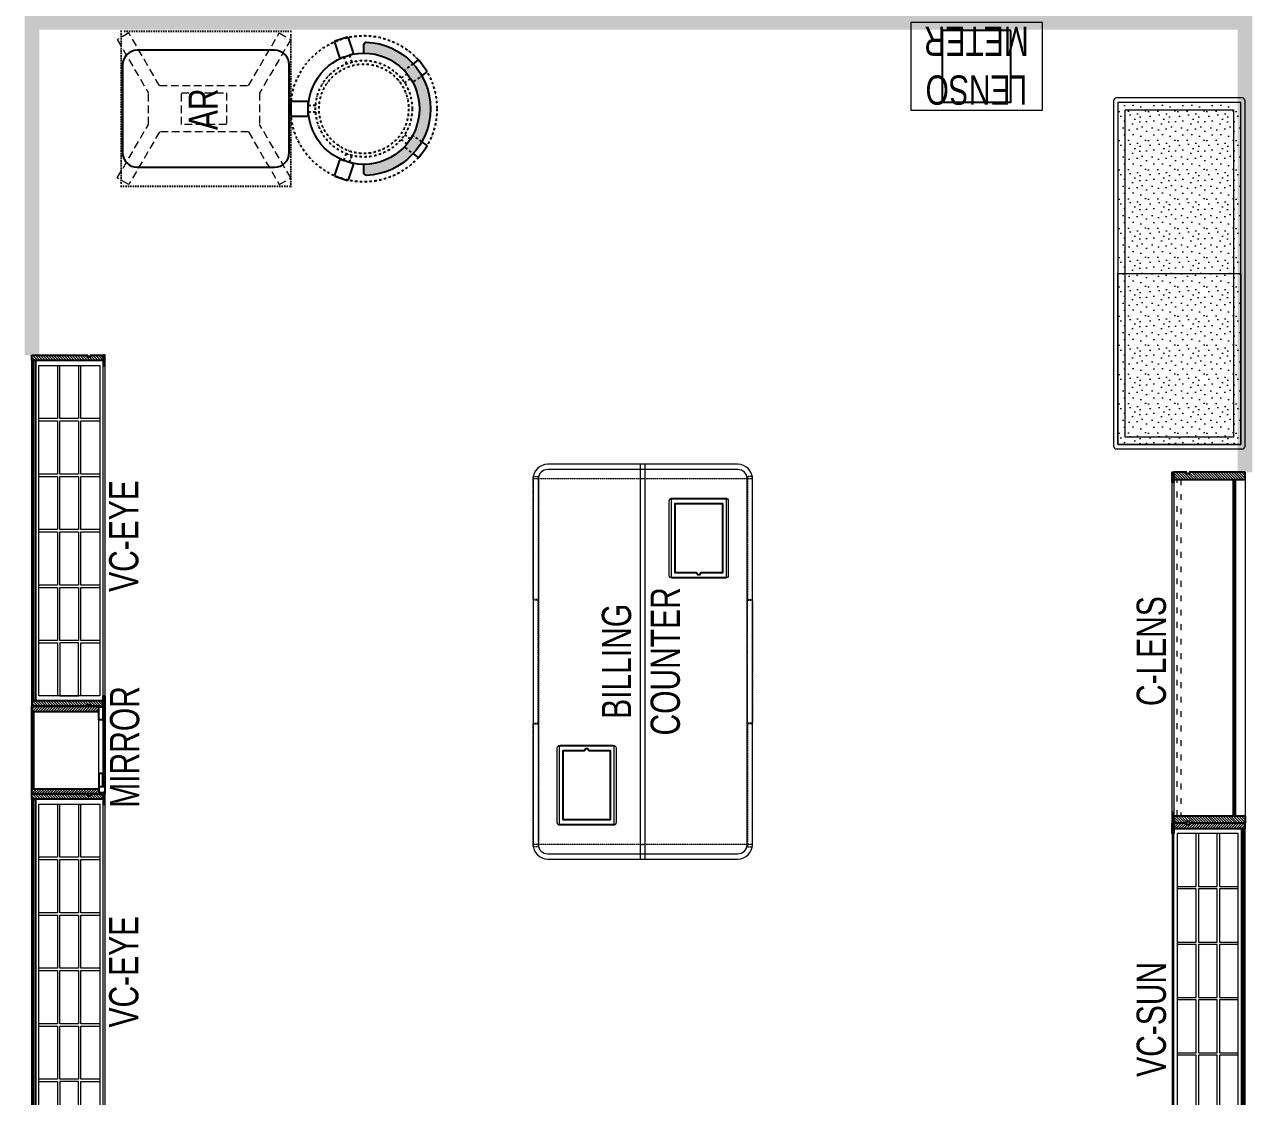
# Model space of a CAD drawing. Header units: feet. Extents: x 3453071 to 3457271, y -5471409 to -5447297.
# Drawn here: x 3453071 to 3457271, y -5462801 to -5459136 of the extents above; entities that cross this region are included whole.
import ezdxf

# ---------------------------------------------------------------- set-up
doc = ezdxf.new("R2010")
doc.units = ezdxf.units.FT
doc.header["$LTSCALE"] = 33
doc.header["$MEASUREMENT"] = 0
for name, pattern in [('ACAD_ISO03W100', [30, 12, -18]), ('DASHDOT2', [0.5, 0.25, -0.125, 0, -0.125]), ('DOT', [0.25, 0, -0.25]), ('HIDDEN2', [4.7624999999999975, 3.174999999999998, -1.587499999999999]), ('HIDDENX2', [0.75, 0.5, -0.25])]:
    doc.linetypes.add(name, pattern=pattern)
for name, color, linetype, lineweight in [('HATCH', 9, 'Continuous', 9), ('LENS-HATCH', 251, 'Continuous', 5), ('LENS-TEXT', 31, 'Continuous', 5), ('LENS_TEXT', 31, 'Continuous', 5), ('LK-FF&E FLOOR', 1, 'Continuous', 9), ('LK-FF&E WALL', 1, 'Continuous', 9), ('LN-ELEVATION-1', 81, 'Continuous', 25), ('LN-ELEVATION-2', 103, 'Continuous', 20), ('LN-ELEVATION-3', 125, 'Continuous', 18), ('LN-ELEVATION-4', 145, 'Continuous', 13), ('LN-ELEVATION-5', 167, 'Continuous', 5), ('LN-HATCH', 251, 'Continuous', 0), ('PLANO-TXT', 252, 'Continuous', 5)]:
    doc.layers.add(name, color=color, linetype=linetype, lineweight=lineweight)
doc.layers.add('LAMINATE FINISH', color=80, linetype='Continuous')
doc.styles.add('LK TXT', font='GILC____.TTF', dxfattribs={"height": 100})
pattern_1 = [(45, (7858054.083674966, 3504049.203216764), (-4.490128060534575, 4.490128060534575), [])]

# ---------------------------------------------------------------- blocks, each defined once
blk = doc.blocks.new('VC HD 1200')
at = {"layer": 'LN-HATCH', "ltscale": 0.5}
h = blk.add_hatch(dxfattribs=at)
h.set_pattern_fill('ANSI31', color=256, scale=2)
h.set_pattern_definition([(45, (3760859.752907088, 1795248.935917533), (-4.490128060534575, 4.490128060534575), [])])
h.paths.add_polyline_path([(-1200, 250), (-1200, 60), (-1194, 60), (-1194, 50), (-1200, 50), (-1200, 6), (-1182, 6), (-1182, 250)])
h = blk.add_hatch(dxfattribs=at)
h.set_pattern_fill('ANSI31', color=256, scale=2)
h.set_pattern_definition(pattern_1)
h.paths.add_polyline_path([(0, 250), (0, 60), (-6, 60), (-6, 50), (0, 50), (0, 6), (-18, 6), (-18, 250)])
h = blk.add_hatch(dxfattribs=at)
h.set_pattern_fill('ANSI31', color=256, scale=2)
h.set_pattern_definition([(45, (7858047.083674965, 3504049.203216764), (-4.490128060534575, 4.490128060534575), [])])
h.paths.add_polyline_path([(-1165, 6), (-1165, 0), (-1200, 0), (-1200, 6)])
h = blk.add_hatch(dxfattribs=at)
h.set_pattern_fill('ANSI31', color=256, scale=2)
h.set_pattern_definition(pattern_1)
h.paths.add_polyline_path([(-28, 6), (-28, 0), (0, 0), (0, 6)])
at = {"layer": 'LN-ELEVATION-1', "ltscale": 0.5}
for points in [[(-1200, 250), (-1200, 60), (-1194, 60), (-1194, 50), (-1200, 50), (-1200, 6), (-1182, 6), (-1182, 250)], [(-18, 238), (-1182, 238), (-1182, 244), (-18, 244)], [(0, 250), (0, 60), (-6, 60), (-6, 50), (0, 50), (0, 6), (-18, 6), (-18, 250)], [(-1165, 6), (-1165, 0), (-1200, 0), (-1200, 6)], [(-35, 6), (-35, 0), (0, 0), (0, 6)]]:
    blk.add_lwpolyline(points, close=True, dxfattribs=at)
at = {"layer": 'LN-ELEVATION-3', "ltscale": 0.5}
for p, q in [((-1182, 250), (-18, 250)), ((-1165, 6), (-35, 6)), ((-35, 0), (-1165, 0))]:
    blk.add_line(p, q, dxfattribs=at)
for points in [[(-1165.000000000465, 226), (-35, 226), (-35, 18), (-1165.000000000465, 18)], [(-1165.000000000465, 226), (-983.3333333334886, 226), (-983.3333333334886, 162), (-1165.000000000465, 162)], [(-975.3333333334886, 226), (-793.6666666665112, 226), (-793.6666666665112, 162), (-975.3333333334886, 162)], [(-785.6666666665112, 226), (-603.9999999995342, 226), (-603.9999999995342, 162), (-785.6666666665112, 162)], [(-595.9999999995342, 226), (-414.3333333325572, 226), (-414.3333333325572, 162), (-595.9999999995342, 162)], [(-406.3333333325572, 226), (-224.6666666655801, 226), (-224.6666666655801, 162), (-406.3333333325572, 162)], [(-216.6666666655801, 226), (-34.99999999860302, 226), (-34.99999999860302, 162), (-216.6666666655801, 162)], [(-1165.000000000465, 90), (-983.3333333334886, 90), (-983.3333333334886, 154), (-1165.000000000465, 154)], [(-975.3333333334886, 154), (-793.6666666665112, 154), (-793.6666666665112, 90), (-975.3333333334886, 90)], [(-785.6666666665112, 154), (-603.9999999995342, 154), (-603.9999999995342, 90), (-785.6666666665112, 90)], [(-595.9999999995342, 154), (-414.3333333325572, 154), (-414.3333333325572, 90), (-595.9999999995342, 90)], [(-406.3333333325572, 154), (-224.6666666655801, 154), (-224.6666666655801, 90), (-406.3333333325572, 90)], [(-216.6666666655801, 154), (-34.99999999860302, 154), (-34.99999999860302, 90), (-216.6666666655801, 90)], [(-1165.000000000465, 82), (-983.3333333334886, 82), (-983.3333333334886, 18), (-1165.000000000465, 18)], [(-975.3333333334886, 82), (-793.6666666665112, 82), (-793.6666666665112, 18), (-975.3333333334886, 18)], [(-785.6666666665112, 82), (-603.9999999995342, 82), (-603.9999999995342, 18), (-785.6666666665112, 18)], [(-595.9999999995342, 82), (-414.3333333325572, 82), (-414.3333333325572, 18), (-595.9999999995342, 18)], [(-406.3333333325572, 82), (-224.6666666655801, 82), (-224.6666666655801, 18), (-406.3333333325572, 18)], [(-216.6666666655801, 82), (-34.99999999860302, 82), (-34.99999999860302, 18), (-216.6666666655801, 18)]]:
    blk.add_lwpolyline(points, close=True, dxfattribs=at)
blk = doc.blocks.new('MIRROR')
at = {"layer": 'LN-HATCH', "ltscale": 0.5}
h = blk.add_hatch(dxfattribs=at)
h.set_pattern_fill('ANSI31', color=256, scale=2)
h.set_pattern_definition([(45, (4060433.741624544, 1708720.786904081), (-4.490128060534575, 4.490128060534575), [])])
h.paths.add_polyline_path([(212.944788963403, 101.3407590774622), (230.944788963403, 101.3407590774622), (230.944788963403, -127.6592409225377), (212.944788963403, -127.6592409225377)])
h.paths.add_polyline_path([(230.944788963403, 95.34075907746227), (494.9447889634027, 95.34075907746227), (494.9447889634027, 101.3407590774622), (230.944788963403, 101.3407590774622)])
h.paths.add_polyline_path([(512.9447889634027, 101.3407590774622), (494.9447889634027, 101.3407590774622), (494.9447889634027, -127.6592409225377), (512.9447889634027, -127.6592409225377)])
at = {"layer": 'Defpoints'}
blk.add_lwpolyline([(512.9447889634027, 101.3407590774622), (212.944788963403, 101.3407590774622), (212.944788963403, -148.6592409225377), (512.9447889634027, -148.6592409225377)], close=True, dxfattribs=at)
at = {"layer": 'LN-ELEVATION-1'}
for points in [[(212.944788963403, 101.3407590774622), (230.944788963403, 101.3407590774622), (230.944788963403, -127.6592409225377), (212.944788963403, -127.6592409225377)], [(230.944788963403, 95.34075907746227), (494.9447889634027, 95.34075907746227), (494.9447889634027, 101.3407590774622), (230.944788963403, 101.3407590774622)], [(512.9447889634027, 101.3407590774622), (494.9447889634027, 101.3407590774622), (494.9447889634027, -127.6592409225377), (512.9447889634027, -127.6592409225377)], [(259.944788963403, -141.6592409225377), (259.944788963403, -127.6592409225377), (214.944788963403, -127.6592409225377), (214.944788963403, -148.6592409225377), (223.944788963403, -148.6592409225377), (223.944788963403, -147.1592409225377), (216.444788963403, -147.1592409225377), (216.444788963403, -141.6592409225377)], [(442.944788963403, -141.6592409225377), (442.944788963403, -127.6592409225377), (487.9447889634028, -127.6592409225377), (487.9447889634028, -148.6592409225377), (478.9447889634026, -148.6592409225377), (478.9447889634026, -147.1592409225377), (486.4447889634027, -147.1592409225377), (486.4447889634027, -141.6592409225377)], [(504.944788963403, -148.6592409225377), (504.944788963403, -147.1592409225377), (509.444788963403, -147.1592409225377), (509.444788963403, -129.1592409225377), (487.9447889634028, -129.1592409225377), (487.9447889634028, -127.6592409225377), (510.9447889634028, -127.6592409225377), (510.9447889634028, -148.6592409225377)]]:
    blk.add_lwpolyline(points, close=True, dxfattribs=at)
at = {"layer": 'LN-ELEVATION-2', "color": 4, "lineweight": 0}
blk.add_lwpolyline([(216.444788963403, -141.6592409225377), (486.4447889634027, -141.6592409225377), (486.4447889634027, -147.1592409225377), (216.444788963403, -147.1592409225377)], close=True, dxfattribs=at)
at = {"layer": 'LN-ELEVATION-2'}
blk.add_lwpolyline([(259.944788963403, -141.6592409225377), (442.944788963403, -141.6592409225377), (442.944788963403, -127.6592409225377), (259.944788963403, -127.6592409225377)], close=True, dxfattribs=at)
at = {"layer": 'LN-ELEVATION-4', "ltscale": 0.5}
blk.add_line((478.9447889634026, -148.6592409225377), (223.944788963403, -148.6592409225377), dxfattribs=at)
blk = doc.blocks.new('LENSOMETER')
at = {"layer": 'LN-ELEVATION-1'}
blk.add_lwpolyline([(107.5, 27), (342.5, 27), (342.5, 273), (107.5, 273)], close=True, dxfattribs=at)
at = {"layer": 'LN-ELEVATION-2'}
blk.add_lwpolyline([(0, 300), (0, 0), (450, 0), (450, 300)], close=True, dxfattribs=at)
blk = doc.blocks.new('2 seater bench')
at = {"layer": 'LENS-HATCH', "lineweight": 0}
h = blk.add_hatch(dxfattribs=at)
h.set_pattern_fill('STIP1', color=177, scale=100, angle=269.9999999999999, pattern_type=2)
h.set_pattern_definition([(270, (6617251.078707985, -170421.6063060569), (100, -1.516e-13), [0, -100]), (270, (6617235.078707984, -170433.6063060569), (100, -1.516e-13), [0, -100]), (270, (6617211.078707985, -170428.6063060569), (100, -1.516e-13), [0, -100]), (270, (6617188.078707985, -170463.6063060569), (100, -1.516e-13), [0, -100]), (270, (6617224.078707985, -170460.6063060569), (100, -1.516e-13), [0, -100]), (270, (6617248.078707985, -170487.6063060569), (100, -1.516e-13), [0, -100]), (270, (6617255.078707985, -170452.6063060569), (100, -1.516e-13), [0, -100]), (270, (6617214.078707985, -170494.6063060569), (100, -1.516e-13), [0, -100]), (270, (6617182.078707985, -170489.6063060569), (100, -1.516e-13), [0, -100]), (270, (6617167.078707985, -170415.6063060568), (100, -1.516e-13), [0, -100]), (270, (6617187.078707985, -170433.6063060569), (100, -1.516e-13), [0, -100]), (270, (6617168.078707984, -170447.6063060569), (100, -1.516e-13), [0, -100]), (270, (6617232.078707985, -170508.6063060569), (100, -1.516e-13), [0, -100]), (270, (6617207.078707984, -170476.6063060568), (100, -1.516e-13), [0, -100]), (270, (6617240.078707984, -170468.6063060569), (100, -1.516e-13), [0, -100]), (270, (6617231.078707984, -170485.6063060569), (100, -1.516e-13), [0, -100]), (270, (6617204.078707985, -170449.6063060568), (100, -1.516e-13), [0, -100]), (270, (6617258.078707984, -170477.6063060569), (100, -1.516e-13), [0, -100]), (270, (6617199.078707984, -170508.6063060569), (100, -1.516e-13), [0, -100]), (270, (6617169.078707985, -170505.6063060569), (100, -1.516e-13), [0, -100])])
h.paths.add_polyline_path([(585, 210), (0, 210), (0, -210), (585, -210)])
h.paths.add_polyline_path([(0, 245), (0, -210)])
h.paths.add_polyline_path([(-585, 210), (0, 210), (0, -210), (-585, -210)])
at = {"layer": 'LN-ELEVATION-2', "ltscale": 0.5}
for points in [[(-585, 210), (0, 210), (0, -210), (-585, -210)], [(585.0000000009313, 210), (0, 210), (0, -210), (585.0000000009313, -210)]]:
    blk.add_lwpolyline(points, close=True, dxfattribs=at)
at = {"layer": 'LN-ELEVATION-5', "ltscale": 0.5}
blk.add_lwpolyline([(590, 225), (-590, 225, 0.4142135623730951), (-600, 215), (-600, -215, 0.4142135623730951), (-590, -225), (590, -225, 0.4142135623730951), (600, -215), (600, 215, 0.4142135623730951)], format="xyb", close=True, dxfattribs=at)
blk.add_lwpolyline([(585, 210), (-585, 210), (-585, -210), (585, -210)], close=True, dxfattribs=at)
at = {"layer": 'LN-ELEVATION-5', "linetype": 'HIDDEN2', "ltscale": 11}
blk.add_lwpolyline([(-560, 185), (560.0000000009313, 185), (560.0000000009313, -185), (-560, -185)], close=True, dxfattribs=at)
blk = doc.blocks.new('AR')
at = {"layer": 'LN-ELEVATION-2', "linetype": 'DOT', "lineweight": 25}
blk.add_lwpolyline([(0, 13.41378593863919), (530, 13.41378593863919), (530, 593.4137859386392), (0, 593.4137859386392)], close=True, dxfattribs=at)
at = {"layer": 'LN-ELEVATION-2', "lineweight": 25}
blk.add_lwpolyline([(465, 68.22063546301797), (465, 538.2206354630179, 0.4142135623730951), (415, 588.2206354630177), (115, 588.2206354630177, 0.4142135623730951), (65, 538.2206354630179), (65, 68.22063546301797, 0.4142135623730951), (115, 18.22063546301797), (415, 18.22063546301797, 0.4142135623730951)], format="xyb", close=True, dxfattribs=at)
at = {"layer": 'LN-ELEVATION-4', "linetype": 'HIDDEN2', "ltscale": 0.25}
for points in [[(185.8456009030342, 448.8780772723258), (5.888936847448348, 554.0078910568263), (28.48512306064368, 593.350836840691), (211.0874861851335, 486.6754184374586)], [(344.154399111867, 448.8780772762837), (524.1110631600021, 554.0078910947777), (501.5148769393563, 593.3508368753828), (318.9125138223171, 486.6754184374586)], [(211.0874861851335, 486.6754184376913), (318.9125138223171, 486.6754184376913)], [(185.8456009030342, 144.472759603057), (185.8456009030342, 448.8780772723258)], [(344.154399111867, 448.8780772762837), (344.154399111867, 144.4727595990989)], [(185.8456009030342, 144.472759603057), (5.888936847448348, 39.34294581855647), (28.48512306064368, 3.46917659e-08), (211.0874861851335, 106.6754184379242)], [(344.154399111867, 144.4727595990989), (524.1110631600021, 39.34294578060508), (501.5148769393563, 0), (318.9125138223171, 106.6754184379242)], [(318.9125138223171, 106.6754184376914), (211.0874861851335, 106.6754184376914)]]:
    blk.add_lwpolyline(points, dxfattribs=at)
blk.add_lwpolyline([(210.8456009030342, 373.9866790841333), (319.154399111867, 373.9866790841333), (319.154399111867, 219.3641577917151), (210.8456009030342, 219.3641577917151)], close=True, dxfattribs=at)
blk = doc.blocks.new('DR STOOL')
at = {"layer": 'HATCH'}
h = blk.add_hatch(dxfattribs=at)
h.set_pattern_fill('ANSI36', color=250, angle=-90.00000000000001)
h.set_pattern_definition([(315, (-227.8099174643867, 917.3997257252777), (6.173926083235043, -1.683798022700468), [7.9375, -1.587499999999999, 0, -1.587499999999999])])
edge = h.paths.add_edge_path()
edge.add_line((-190.0000000041909, 4.511094e-10), (-218.6899174675346, 4.511094e-10))
edge.add_arc((-218.6899174670689, 9.120000000388245), 9.119999999940092, 177.6119845363388, 269.9999999996136, ccw=False)
edge.add_arc((-1.8626451e-09, 3.565219e-10), 228.000000002257, 2.3880154632688004, 177.6119845367313, ccw=False)
edge.add_arc((218.6899174633436, 9.120000000497384), 9.120000000051716, -90.00000000034493, 2.3880154629299, ccw=False)
edge.add_line((218.6899174633436, 4.511094e-10), (190, 4.511094e-10))
edge.add_arc((-1.8626451e-09, 4.511094e-10), 190.000000001979, -1.27e-14, 180)
at = {"layer": 'LN-ELEVATION-1', "color": 1, "ltscale": 100}
for p, q in [((-128.6221585394814, 215.4841044476634), (-165.2704676063731, 189.0243927398114)), ((-124.7228340068832, 214.8545704018979), (-128.6221585394814, 215.4841044476634)), ((-112.6981821293011, 198.1996966340157), (-124.7228340068832, 214.8545704018979)), ((124.7553772013634, 214.9803744515593), (112.5488144652918, 198.2845540212292)), ((128.7014972954057, 215.5933048763618), (124.7553772013634, 214.9803744515593)), ((128.7014972954057, 215.5933048763618), (124.7553772013634, 214.9803744515593)), ((165.1911288509145, 188.915192311113), (128.7014972954057, 215.5933048763618)), ((165.1911288509145, 188.915192311113), (128.7014972954057, 215.5933048763618)), ((-165.2704676063731, 189.0243927398114), (-165.9069543029182, 185.0820035930228)), ((-165.9069543029182, 185.0820035930228), (-153.8003208162263, 168.3135803133482)), ((153.6734594982117, 168.4294150282658), (165.7973639420234, 185.0121775862135)), ((165.7973639420234, 185.0121775862135), (165.1911288509145, 188.915192311113)), ((165.7973639420234, 185.0121775862135), (165.1911288509145, 188.915192311113)), ((-191.2928382232785, -35.45407700946089), (-242.9550312487409, -52.24013893969095)), ((-187.9259491492994, -37.1695928365807), (-191.2928382232785, -35.45407700946089)), ((-184.1424400564283, -48.81403796559607), (-187.9259491492994, -37.1695928365807)), ((188.0651108901948, -36.96233201187715), (184.0504167033359, -49.19388854173303)), ((191.3981811110861, -35.27656588272658), (188.0651108901948, -36.96233201187715)), ((243.0100176925771, -52.21682526778022), (191.3981811110861, -35.27656588272658)), ((-242.9550312487409, -52.24013893969095), (-244.7482102331705, -55.75945052818861)), ((-244.7482102331705, -55.75945052818861), (-230.7800458371639, -98.74904560100549)), ((-227.2218665438704, -100.5620286722478), (-175.5596735184081, -83.7759667420105)), ((-173.8639617776498, -80.4479453730819), (-177.8421125086024, -68.2044548037811)), ((-175.5596735184081, -83.7759667420105), (-173.8639617776498, -80.4479453730819)), ((177.6922140880488, -68.56540505095472), (173.8739495249465, -80.1985000452405)), ((173.8739495249465, -80.1985000452405), (175.5794035866856, -83.5704969359358)), ((175.5794035866856, -83.5704969359358), (227.1912401677109, -100.5107563209894)), ((230.715890809428, -98.7280946081737), (244.8123673382215, -55.78040257930116)), ((244.8123673382215, -55.78040257930116), (243.0100176925771, -52.21682526778022)), ((-230.7800458371639, -98.74904560100549), (-227.2218665438704, -100.5620286722478)), ((227.1912401677109, -100.5107563209894), (230.715890809428, -98.7280946081737)), ((-22.72193054761737, -190.2142363802995), (-25.39390889601782, -192.886214728569)), ((-25.39390889601782, -192.886214728569), (-25.39390889601782, -247.2070584567482)), ((-10.47823652112856, -190.2142363802995), (-22.72193054761737, -190.2142363802995)), ((22.78362171910703, -190.2142363802995), (9.910054048988968, -190.2142363802995)), ((25.42475448176265, -192.8553691428751), (22.78362171910703, -190.2142363802995)), ((25.42475448176265, -247.1762128710543), (25.42475448176265, -192.8553691428751)), ((-25.39390889601782, -247.2070584567482), (-22.60096735274419, -250)), ((-22.60096735274419, -250), (22.60096735274419, -250)), ((22.60096735274419, -250), (25.42475448176265, -247.1762128710543))]:
    blk.add_line(p, q, dxfattribs=at)
at = {"layer": 'LN-ELEVATION-1', "linetype": 'DASHDOT2'}
for p, q in [((-153.8003208162263, 168.3135803133482), (-134.1093360339291, 141.0403694751003)), ((-92.92521573789418, 170.8129362839827), (-112.6981821293011, 198.1996966340157)), ((-93.52748446213081, 167.0824927485227), (-92.92521573789418, 170.8129362839827)), ((112.5488144652918, 198.2845540212292), (92.69529851106927, 171.1294289919315)), ((92.69529851106927, 171.1294289919315), (93.26858203159645, 167.4385604566923)), ((133.7372852512635, 141.1612321265929), (153.6734594982117, 168.4294150282658)), ((-134.1093360339291, 141.0403694751003), (-130.4219571123831, 140.4450534014686)), ((-130.4219571123831, 140.4450534014686), (-119.9844727469608, 147.9808124662595)), ((-119.9844727469608, 147.9808124662595), (-105.3687285655178, 126.9741353208374)), ((-103.4542870586738, 159.9154408004979), (-93.52748446213081, 167.0824927485227)), ((-88.15393704269081, 139.4771787207864), (-103.4542870586738, 159.9154408004979)), ((103.6608748426661, 159.8406005539291), (88.19885099539533, 139.4487815762331)), ((93.26858203159645, 167.4385604566923), (103.6608748426661, 159.8406005539291)), ((105.4096150295809, 126.94019481352), (120.1194891873747, 147.8074627162714)), ((120.1194891873747, 147.8074627162714), (130.0033113472163, 140.5812532722048)), ((130.0033113472163, 140.5812532722048), (133.7372852512635, 141.1612321265929)), ((-159.954806596972, -40.49024384317454), (-184.1424400564283, -48.81403796559607)), ((184.0504167033359, -49.19388854173303), (159.8786162491887, -40.79004861696012)), ((-177.8421125086024, -68.2044548037811), (-153.4148110738024, -60.73628028803068)), ((153.3006618716754, -61.02382378749462), (177.6922140880488, -68.56540505095472)), ((-10.92024635523557, -164.6382343793375), (-10.47823652112856, -190.2142363802995)), ((9.910054048988968, -190.2142363802995), (10.35584833659231, -164.674698740353))]:
    blk.add_line(p, q, dxfattribs=at)
at = {"layer": 'LN-ELEVATION-1', "color": 1, "ltscale": 100}
blk.add_lwpolyline([(-190.0000000023283, 0), (-218.6899174656719, 0, -0.4264743413925903), (-227.8019973598421, 9.5, -0.959166304662544), (227.8019973593764, 9.5, -0.4264743413925903), (218.6899174647406, 0), (190.0000000013969, 0)], format="xyb", dxfattribs=at)
at = {"layer": 'LN-ELEVATION-1', "linetype": 'DASHDOT2'}
for radius in [250, 165, 153]:
    blk.add_circle((0, 0), radius, dxfattribs=at)
at = {"layer": 'LN-ELEVATION-1', "color": 1, "ltscale": 100}
blk.add_circle((0, 0), 190, dxfattribs=at)
blk = doc.blocks.new('I-PAD Frame')
at = {"color": 3, "linetype": 'Continuous'}
blk.add_lwpolyline([(357868.7410323084, -232321.1361381283), (358122.7410323085, -232321.1361381283, 0.4142135623713902), (358132.7410323086, -232311.1361381283), (358132.7410323086, -232129.1361381283, 0.4142135623713902), (358122.7410323085, -232119.1361381283), (357868.7410323084, -232119.1361381283, 0.4142135623713902), (357858.7410323085, -232129.1361381283), (357858.7410323085, -232311.1361381283, 0.4142135623713902)], format="xyb", close=True, dxfattribs=at)
at = {"color": 3, "linetype": 'Continuous', "lineweight": 25}
blk.add_lwpolyline([(358113.2410323085, -232229.6755301424), (358113.2410323085, -232302.1361381283), (357878.2410323086, -232302.1361381283), (357878.2410323086, -232138.1361381283), (358113.2410323085, -232138.1361381283), (358113.2410323085, -232210.5967461141, 0.3275382217372251), (358114.6410323081, -232212.5046245168, -0.733799385757267), (358114.6410323086, -232227.7676517396, 0.3275382217372252)], format="xyb", close=True, dxfattribs=at)
blk = doc.blocks.new('Billing Counter-1350')
at = {"color": 5, "linetype": 'HIDDENX2', "ltscale": 0.025}
for p, q in [((-624.9999978118576, -374.9978339364752), (-625.0000002956949, 375)), ((624.9999976539984, -374.9978339364752), (625.0000001378357, 375))]:
    blk.add_line(p, q, dxfattribs=at)
at = {"color": 0, "linetype": 'Continuous'}
for p, q in [((625, 375), (-625, 375)), ((675, -325), (675, 325)), ((-625, -375), (625, -375))]:
    blk.add_line(p, q, dxfattribs=at)
at = {"color": 2, "linetype": 'Continuous'}
blk.add_line((624, -375), (624.9999976539984, -374.9978339364752), dxfattribs=at)
at = {"color": 2, "linetype": 'HIDDENX2', "ltscale": 0.025}
for points in [[(-632.999998427229, 375), (-212.4115580061916, 375), (-212.4115580851212, 358), (-632.9999985061586, 358)], [(210.3333326776046, 375), (-210.2551077436656, 375), (-210.255107664736, 358), (210.3333327565342, 358)], [(212.3333327565342, 375), (632.9217731775716, 375), (632.921773098642, 358), (212.3333326776046, 358)], [(-632.999998427229, -375), (-212.4115580061916, -375), (-212.4115580851212, -358), (-632.9999985061586, -358)], [(210.3333326776046, -375), (-210.2551077436656, -375), (-210.255107664736, -358), (210.3333327563014, -358)], [(212.3333327563014, -375), (632.9217731775716, -375), (632.921773098642, -358), (212.3333326776046, -358)]]:
    blk.add_lwpolyline(points, close=True, dxfattribs=at)
at = {"color": 5, "linetype": 'Continuous'}
for points in [[(-555.9166655030566, 97.25000000000001), (-288.9166655030567, 97.25000000000001), (-288.9166655030567, 286.25), (-555.9166655030566, 286.25)], [(555.9166655030566, -97.25000000000001), (288.9166655030567, -97.25000000000001), (288.9166655030567, -286.25), (555.9166655030566, -286.25)]]:
    blk.add_lwpolyline(points, close=True, dxfattribs=at)
at = {"color": 5, "linetype": 'HIDDENX2', "ltscale": 0.025}
blk.add_lwpolyline([(625, 8.5), (-625, 8.5), (-625, -8.5), (625, -8.5)], close=True, dxfattribs=at)
at = {"color": 0, "linetype": 'Continuous'}
for centre, radius, start, end in [((-625, 325), 50.0000000000291, 90, 180), ((624.9999999997672, 325), 50.00000000005822, 0, 90), ((624.9999999997672, -325), 50.0000000000291, 270, 0)]:
    blk.add_arc(centre, radius, start, end, dxfattribs=at)
at = {"layer": 'LN-ELEVATION-2'}
blk.add_line((-675, 325), (-675, -325), dxfattribs=at)
for points in [[(625, 375), (-625, 375, 0.4142135623725836), (-675, 325), (-675, -325, 0.4142135623725836), (-625, -375), (625, -375, 0.4142135623725837), (675, -325), (675, 325, 0.4142135623725836)], [(625, 357), (-625, 357, 0.4142135623730951), (-657, 325), (-657, -325, 0.4142135623730951), (-625, -357), (625, -357, 0.4142135623730951), (657, -325), (657, 325, 0.4142135623730951)]]:
    blk.add_lwpolyline(points, format="xyb", close=True, dxfattribs=at)
blk.add_lwpolyline([(-675, -8.5), (675, -8.5), (675, 8.5), (-675, 8.5)], close=True, dxfattribs=at)
blk.add_arc((-625, -325), 50.00000000005822, 180, 270, dxfattribs=at)
at = {"color": 2, "linetype": 'Continuous', "xscale": -1, "rotation": 180}
blk.add_blockref('I-PAD Frame', (-358418.1576978308, -232028.3861380983), dxfattribs=at)
at = {"color": 2, "linetype": 'Continuous', "xscale": -1}
blk.add_blockref('I-PAD Frame', (358418.1576978117, 232028.3861381281), dxfattribs=at)
at = {"layer": 'LENS-TEXT', "color": 0, "linetype": 'Continuous', "ltscale": 3, "insert": (0.983410338871181, 5.633732088841497), "char_height": 100, "attachment_point": 5, "style": 'LK TXT'}
blk.add_mtext_dynamic_manual_height_columns('BILLING COUNTER', width=353.0555573365615, gutter_width=0.5, heights=[0], dxfattribs=at)
blk = doc.blocks.new('CLENS 1200')
at = {"layer": 'LN-HATCH', "ltscale": 0.5}
h = blk.add_hatch(dxfattribs=at)
h.set_pattern_fill('ANSI31', color=256, scale=2)
h.set_pattern_definition([(45, (4092853.449332266, 1690921.991762591), (-4.490128060534575, 4.490128060534575), [])])
h.paths.add_polyline_path([(0, 250), (0, 60), (6, 60), (6, 50), (0, 50), (0, 6), (25, 6), (25, 250)])
h.paths.add_polyline_path([(1175, 210), (25, 210), (25, 216), (1175, 216)])
h.paths.add_polyline_path([(35, 6), (35, 0), (0, 0), (0, 6)])
h.paths.add_polyline_path([(1200, 250), (1200, 60), (1194, 60), (1194, 50), (1200, 50), (1200, 6), (1175, 6), (1175, 250)])
h.paths.add_polyline_path([(1165, 6), (1165, 0), (1200, 0), (1200, 6)])
at = {"layer": 'LN-ELEVATION-1', "ltscale": 0.5}
for points in [[(0, 250), (0, 60), (6, 60), (6, 50), (0, 50), (0, 6), (25, 6), (25, 250)], [(1175, 210), (25, 210), (25, 216), (1175, 216)], [(1200, 250), (1200, 60), (1194, 60), (1194, 50), (1200, 50), (1200, 6), (1175, 6), (1175, 250)], [(35, 6), (35, 0), (0, 0), (0, 6)], [(1165, 6), (1165, 0), (1200, 0), (1200, 6)]]:
    blk.add_lwpolyline(points, close=True, dxfattribs=at)
at = {"layer": 'LN-ELEVATION-3', "ltscale": 0.5}
for p, q in [((25, 250), (1175, 250)), ((35, 6), (1165, 6)), ((1165, 0), (35, 0))]:
    blk.add_line(p, q, dxfattribs=at)
at = {"layer": 'LN-ELEVATION-4', "linetype": 'ACAD_ISO03W100', "ltscale": 0.05}
blk.add_lwpolyline([(25, 30), (1175, 30), (1175, 18), (25, 18)], close=True, dxfattribs=at)

msp = doc.modelspace()

# ---------------------------------------------------------------- linework, layer by layer
at = {"layer": 'LAMINATE FINISH', "color": 85, "linetype": 'ACAD_ISO03W100', "ltscale": 0.05, "const_width": 50, "elevation": 17940.12951759458}
msp.add_lwpolyline([(3453096.321856425, -5460266.727489109), (3453096.321856425, -5459129.011328044), (3457246.321856425, -5459129.011328044), (3457246.321856425, -5460666.727489109)], dxfattribs=at)

# ---------------------------------------------------------------- block references
at = {"layer": 'LK-FF&E FLOOR'}
for name, p, rotation in [('AR', (3453388.491088053, -5459159.034940223, 35880.25903518917), 270), ('LENSOMETER', (3456552.934717473, -5459129.011328044, 17940.12951759458), 180), ('DR STOOL', (3454231.904873993, -5459424.034940223, 35880.25903518917), 270), ('2 seater bench', (3457021.321856424, -5459987.182915285, 17940.12951759458), 90), ('Billing Counter-1350', (3455185.714823076, -5461314.446193559), 90)]:
    msp.add_blockref(name, p, dxfattribs=dict(at, rotation=rotation))
at = {"layer": 'LK-FF&E WALL'}
for name, p, rotation in [('VC HD 1200', (3453346.321856424, -5460266.727489109, 17940.12951759458), 90.00000000000003), ('CLENS 1200', (3456996.321856424, -5460666.727489109, 17940.12951759458), 270), ('VC HD 1200', (3453346.321856424, -5461766.727489109, 17940.12951759458), 90.00000000000003)]:
    msp.add_blockref(name, p, dxfattribs=dict(at, rotation=rotation))
at = {"layer": 'LK-FF&E WALL', "xscale": -1}
for name, p, rotation in [('MIRROR', (3453197.662615502, -5461253.782700146, 17940.12951759458), 90), ('VC HD 1200', (3456996.321856424, -5461866.727489109, 17940.12951759458), 270)]:
    msp.add_blockref(name, p, dxfattribs=dict(at, rotation=rotation))

# ---------------------------------------------------------------- texts
at = {"layer": 'LENS-TEXT', "color": 0, "linetype": 'Continuous', "ltscale": 3, "char_height": 100, "attachment_point": 5, "style": 'LK TXT'}
for s, width, gutter_width, insert, rotation in [('LENSO\\PMETER', 353.0555573365615, 0.5, (3456326.83472219, -5459276.618549848, 17940.12951759458), 180), ('AR', 237.4408088319178, 12.5, (3453682.420429935, -5459425.691977129, 35880.25903518917), 90)]:
    msp.add_mtext_dynamic_manual_height_columns(s, width=width, gutter_width=gutter_width, heights=[0], dxfattribs=dict(at, insert=insert, rotation=rotation))
at = {"layer": 'LENS_TEXT', "linetype": 'Continuous', "ltscale": 3, "insert": (3453414.224621988, -5461606.040203835, 17940.12951759458), "char_height": 100, "width": 324.4738372093023, "attachment_point": 5, "rotation": 89.99999999999999, "style": 'LK TXT'}
msp.add_mtext('{\\C7;MIRROR}', dxfattribs=at)
at = {"layer": 'PLANO-TXT', "linetype": 'Continuous', "ltscale": 3, "char_height": 100, "width": 244.6773255813953, "attachment_point": 5, "rotation": 90.00000000000007, "style": 'LK TXT'}
for s, insert in [('VC-EYE', (3453411.322308211, -5460884.989699589, 17940.12951759458)), ('C-LENS ', (3456926.060346291, -5461278.468483332, 17940.12951759458)), ('VC-EYE', (3453411.322308211, -5462374.394164763, 17940.12951759458)), ('VC-SUN', (3456926.060346291, -5462537.478605203, 17940.12951759458))]:
    msp.add_mtext(s, dxfattribs=dict(at, insert=insert))

doc.saveas('drawing.dxf')
